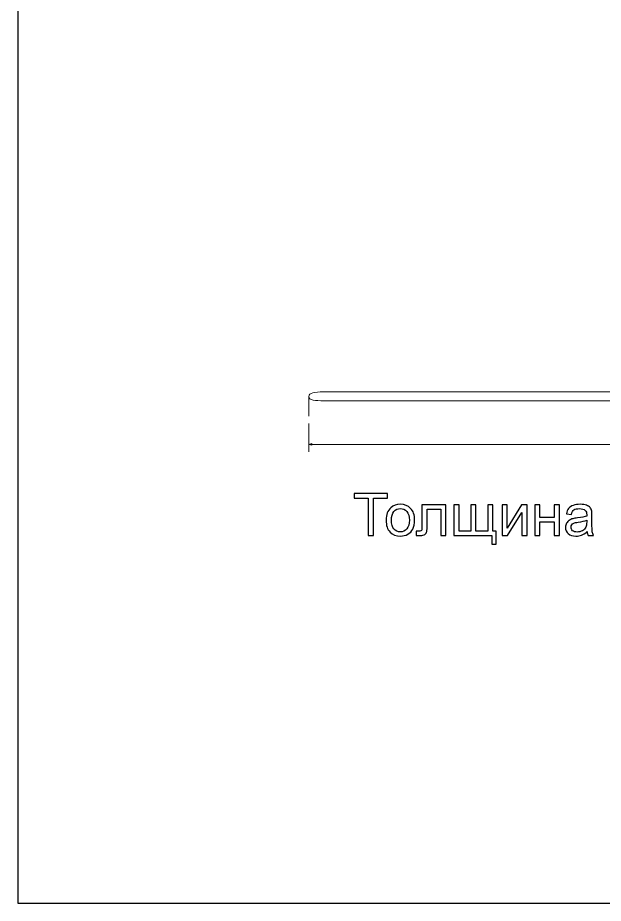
# Model space of a CAD drawing. Header units: centimetres. Extents: x -84 to 84, y -59 to 59.
# Drawn here: x -84.1 to -64.15, y -59.45 to -29.3 of the extents above; entities that cross this region are included whole.
import ezdxf

# ---------------------------------------------------------------- set-up
doc = ezdxf.new("R2010")
doc.units = ezdxf.units.CM
doc.header["$MEASUREMENT"] = 0
doc.layers.add('layer 1', color=7, linetype='Continuous')

msp = doc.modelspace()

# ---------------------------------------------------------------- linework, layer by layer
at = {"layer": 'layer 1', "color": 250}
msp.add_lwpolyline([(-84.1, -59.44999), (84.1, -59.44999), (84.1, 59.44999), (-84.1, 59.44999), (-84.1, -59.44999)], close=True, dxfattribs=at)
at = {"layer": 'layer 1', "color": 250, "lineweight": 20}
msp.add_open_spline([(69.88936, -40.77984), (70.99289, -39.2587), (71.50885, -38.55168), (72.613, -37.02968), (72.613, -37.02968), (72.77094, -36.81196), (72.89012, -36.79535), (72.94823, -36.83316), (72.94823, -36.83316), (73.01214, -36.88393), (73.00004, -37.00706), (72.85093, -37.2126), (72.85093, -37.2126), (72.85093, -37.2126), (70.13043, -40.95844), (70.13043, -40.95844), (70.13043, -40.95844), (70.13043, -40.95844), (70.12801, -40.95668), (70.12801, -40.95668), (70.12801, -40.95668), (69.49025, -41.81527), (68.50593, -42.36796), (67.31672, -42.34152), (67.31672, -42.34152), (67.31672, -42.34152), (-73.66862, -42.34152), (-73.66862, -42.34152), (-73.66862, -42.34152), (-73.95708, -42.34152), (-74.18329, -42.32763), (-74.18329, -42.20146), (-74.18329, -42.20146), (-74.18329, -42.06525), (-73.97313, -42.0411), (-73.69688, -42.0411), (-73.69688, -42.0411), (-73.69688, -42.0411), (67.31672, -42.0411), (67.31672, -42.0411), (67.31672, -42.0411), (67.31672, -42.0411), (67.3846, -42.03998), (67.3846, -42.03998), (67.3846, -42.03998), (68.50203, -42.02154), (69.27938, -41.5315), (69.883, -40.77522), (69.883, -40.77522), (69.883, -40.77522), (69.88936, -40.77984), (69.88936, -40.77984)], degree=3, knots=[0, 0, 0, 0, 0.07142857, 0.07142857, 0.07142857, 0.07142857, 0.14285714, 0.14285714, 0.14285714, 0.14285714, 0.21428571, 0.21428571, 0.21428571, 0.21428571, 0.28571429, 0.28571429, 0.28571429, 0.28571429, 0.35714286, 0.35714286, 0.35714286, 0.35714286, 0.42857143, 0.42857143, 0.42857143, 0.42857143, 0.5, 0.5, 0.5, 0.5, 0.57142857, 0.57142857, 0.57142857, 0.57142857, 0.64285714, 0.64285714, 0.64285714, 0.64285714, 0.71428571, 0.71428571, 0.71428571, 0.71428571, 0.78571429, 0.78571429, 0.78571429, 0.78571429, 0.85714286, 0.85714286, 0.85714286, 0.85714286, 1, 1, 1, 1], dxfattribs=at)
at = {"layer": 'layer 1', "color": 155, "lineweight": 9}
for points in [[(-74.18329, -42.20146), (-74.18329, -42.20146), (-74.18329, -42.86898), (-74.18329, -42.86898)], [(-74.18329, -43.11898), (-74.18329, -43.11898), (-74.18329, -44.07909), (-74.18329, -44.07909)], [(-74.18329, -43.82909), (-74.18329, -43.82909), (-5.4004, -43.82909), (-5.4004, -43.82909)]]:
    msp.add_open_spline(points, degree=3, dxfattribs=at)
at = {"layer": 'layer 1', "color": 9, "lineweight": 20}
msp.add_open_spline([(-73.69688, -42.0411), (-73.69688, -42.0411), (67.31671, -42.0411), (67.31671, -42.0411), (67.31671, -42.0411), (67.31671, -42.0411), (67.31671, -42.34152), (67.31671, -42.34152), (67.31671, -42.34152), (67.31671, -42.34152), (-73.66862, -42.34152), (-73.66862, -42.34152), (-73.66862, -42.34152), (-73.95707, -42.34152), (-74.18328, -42.32763), (-74.18328, -42.20146), (-74.18328, -42.20146), (-74.18328, -42.06525), (-73.97313, -42.0411), (-73.69688, -42.0411)], degree=3, knots=[0, 0, 0, 0, 0.16666667, 0.16666667, 0.16666667, 0.16666667, 0.33333333, 0.33333333, 0.33333333, 0.33333333, 0.5, 0.5, 0.5, 0.5, 0.66666667, 0.66666667, 0.66666667, 0.66666667, 1, 1, 1, 1], dxfattribs=at)
at = {"layer": 'layer 1', "color": 155, "lineweight": 9}
msp.add_open_spline([(-74.08169, -43.85631), (-74.08169, -43.85631), (-74.18329, -43.82909), (-74.18329, -43.82909), (-74.18329, -43.82909), (-74.18329, -43.82909), (-74.08169, -43.80186), (-74.08169, -43.80186), (-74.08169, -43.80186), (-74.08169, -43.80186), (-74.08169, -43.85631), (-74.08169, -43.85631)], degree=3, knots=[0, 0, 0, 0, 0.25, 0.25, 0.25, 0.25, 0.5, 0.5, 0.5, 0.5, 1, 1, 1, 1], dxfattribs=at)
at = {"layer": 'layer 1', "color": 250}
for points, knots in [([(-72.161, -46.92855), (-72.161, -46.92855), (-72.161, -45.66376), (-72.161, -45.66376), (-72.161, -45.66376), (-72.161, -45.66376), (-72.63329, -45.66376), (-72.63329, -45.66376), (-72.63329, -45.66376), (-72.63329, -45.66376), (-72.63329, -45.49565), (-72.63329, -45.49565), (-72.63329, -45.49565), (-72.63329, -45.49565), (-71.49858, -45.49565), (-71.49858, -45.49565), (-71.49858, -45.49565), (-71.49858, -45.49565), (-71.49858, -45.66376), (-71.49858, -45.66376), (-71.49858, -45.66376), (-71.49858, -45.66376), (-71.97088, -45.66376), (-71.97088, -45.66376), (-71.97088, -45.66376), (-71.97088, -45.66376), (-71.97088, -46.92855), (-71.97088, -46.92855), (-71.97088, -46.92855), (-71.97088, -46.92855), (-72.161, -46.92855), (-72.161, -46.92855)], [0, 0, 0, 0, 0.11111111, 0.11111111, 0.11111111, 0.11111111, 0.22222222, 0.22222222, 0.22222222, 0.22222222, 0.33333333, 0.33333333, 0.33333333, 0.33333333, 0.44444444, 0.44444444, 0.44444444, 0.44444444, 0.55555556, 0.55555556, 0.55555556, 0.55555556, 0.66666667, 0.66666667, 0.66666667, 0.66666667, 0.77777778, 0.77777778, 0.77777778, 0.77777778, 1, 1, 1, 1]), ([(-71.54728, -46.40923), (-71.54728, -46.21744), (-71.49391, -46.07535), (-71.38685, -45.98296), (-71.38685, -45.98296), (-71.29779, -45.90624), (-71.18872, -45.86789), (-71.06031, -45.86789), (-71.06031, -45.86789), (-70.91789, -45.86789), (-70.80115, -45.91458), (-70.71042, -46.00797), (-70.71042, -46.00797), (-70.62003, -46.10103), (-70.57467, -46.23011), (-70.57467, -46.39455), (-70.57467, -46.39455), (-70.57467, -46.52797), (-70.59468, -46.6327), (-70.63471, -46.70908), (-70.63471, -46.70908), (-70.67473, -46.78546), (-70.7331, -46.84483), (-70.80982, -46.88719), (-70.80982, -46.88719), (-70.8862, -46.92955), (-70.96992, -46.95056), (-71.06031, -46.95056), (-71.06031, -46.95056), (-71.20573, -46.95056), (-71.32314, -46.9042), (-71.41286, -46.81114), (-71.41286, -46.81114), (-71.50258, -46.71809), (-71.54728, -46.584), (-71.54728, -46.40923)], [0, 0, 0, 0, 0.1, 0.1, 0.1, 0.1, 0.2, 0.2, 0.2, 0.2, 0.3, 0.3, 0.3, 0.3, 0.4, 0.4, 0.4, 0.4, 0.5, 0.5, 0.5, 0.5, 0.6, 0.6, 0.6, 0.6, 0.7, 0.7, 0.7, 0.7, 0.8, 0.8, 0.8, 0.8, 1, 1, 1, 1]), ([(-71.36717, -46.40956), (-71.36717, -46.54231), (-71.33815, -46.6417), (-71.28011, -46.70741), (-71.28011, -46.70741), (-71.22174, -46.77345), (-71.1487, -46.80647), (-71.06031, -46.80647), (-71.06031, -46.80647), (-70.97292, -46.80647), (-70.90021, -46.77345), (-70.84184, -46.70708), (-70.84184, -46.70708), (-70.7838, -46.6407), (-70.75478, -46.53964), (-70.75478, -46.40389), (-70.75478, -46.40389), (-70.75478, -46.27581), (-70.78414, -46.17875), (-70.84251, -46.11304), (-70.84251, -46.11304), (-70.90087, -46.047), (-70.97359, -46.01398), (-71.06031, -46.01398), (-71.06031, -46.01398), (-71.1487, -46.01398), (-71.22174, -46.04667), (-71.28011, -46.11237), (-71.28011, -46.11237), (-71.33815, -46.17808), (-71.36717, -46.27714), (-71.36717, -46.40956)], [0, 0, 0, 0, 0.11111111, 0.11111111, 0.11111111, 0.11111111, 0.22222222, 0.22222222, 0.22222222, 0.22222222, 0.33333333, 0.33333333, 0.33333333, 0.33333333, 0.44444444, 0.44444444, 0.44444444, 0.44444444, 0.55555556, 0.55555556, 0.55555556, 0.55555556, 0.66666667, 0.66666667, 0.66666667, 0.66666667, 0.77777778, 0.77777778, 0.77777778, 0.77777778, 1, 1, 1, 1]), ([(-70.32618, -45.8899), (-70.32618, -45.8899), (-69.50767, -45.8899), (-69.50767, -45.8899), (-69.50767, -45.8899), (-69.50767, -45.8899), (-69.50767, -46.92755), (-69.50767, -46.92755), (-69.50767, -46.92755), (-69.50767, -46.92755), (-69.68378, -46.92755), (-69.68378, -46.92755), (-69.68378, -46.92755), (-69.68378, -46.92755), (-69.68378, -46.03599), (-69.68378, -46.03599), (-69.68378, -46.03599), (-69.68378, -46.03599), (-70.15007, -46.03599), (-70.15007, -46.03599), (-70.15007, -46.03599), (-70.15007, -46.03599), (-70.15007, -46.55265), (-70.15007, -46.55265), (-70.15007, -46.55265), (-70.15007, -46.67306), (-70.15408, -46.75244), (-70.16175, -46.79113), (-70.16175, -46.79113), (-70.16975, -46.82949), (-70.1911, -46.86284), (-70.22612, -46.89153), (-70.22612, -46.89153), (-70.26148, -46.92021), (-70.31217, -46.93455), (-70.37855, -46.93455), (-70.37855, -46.93455), (-70.41958, -46.93455), (-70.46694, -46.93189), (-70.5203, -46.92688), (-70.5203, -46.92688), (-70.5203, -46.92688), (-70.5203, -46.78046), (-70.5203, -46.78046), (-70.5203, -46.78046), (-70.5203, -46.78046), (-70.44326, -46.78046), (-70.44326, -46.78046), (-70.44326, -46.78046), (-70.4069, -46.78046), (-70.38088, -46.77679), (-70.36521, -46.76912), (-70.36521, -46.76912), (-70.34953, -46.76178), (-70.33919, -46.74977), (-70.33386, -46.73343), (-70.33386, -46.73343), (-70.32885, -46.71708), (-70.32618, -46.66405), (-70.32618, -46.57433), (-70.32618, -46.57433), (-70.32618, -46.57433), (-70.32618, -45.8899), (-70.32618, -45.8899)], [0, 0, 0, 0, 0.05882353, 0.05882353, 0.05882353, 0.05882353, 0.11764706, 0.11764706, 0.11764706, 0.11764706, 0.17647059, 0.17647059, 0.17647059, 0.17647059, 0.23529412, 0.23529412, 0.23529412, 0.23529412, 0.29411765, 0.29411765, 0.29411765, 0.29411765, 0.35294118, 0.35294118, 0.35294118, 0.35294118, 0.41176471, 0.41176471, 0.41176471, 0.41176471, 0.47058824, 0.47058824, 0.47058824, 0.47058824, 0.52941176, 0.52941176, 0.52941176, 0.52941176, 0.58823529, 0.58823529, 0.58823529, 0.58823529, 0.64705882, 0.64705882, 0.64705882, 0.64705882, 0.70588235, 0.70588235, 0.70588235, 0.70588235, 0.76470588, 0.76470588, 0.76470588, 0.76470588, 0.82352941, 0.82352941, 0.82352941, 0.82352941, 0.88235294, 0.88235294, 0.88235294, 0.88235294, 1, 1, 1, 1]), ([(-69.2385, -45.8899), (-69.2385, -45.8899), (-69.06239, -45.8899), (-69.06239, -45.8899), (-69.06239, -45.8899), (-69.06239, -45.8899), (-69.06239, -46.78446), (-69.06239, -46.78446), (-69.06239, -46.78446), (-69.06239, -46.78446), (-68.66214, -46.78446), (-68.66214, -46.78446), (-68.66214, -46.78446), (-68.66214, -46.78446), (-68.66214, -45.8899), (-68.66214, -45.8899), (-68.66214, -45.8899), (-68.66214, -45.8899), (-68.48603, -45.8899), (-68.48603, -45.8899), (-68.48603, -45.8899), (-68.48603, -45.8899), (-68.48603, -46.78446), (-68.48603, -46.78446), (-68.48603, -46.78446), (-68.48603, -46.78446), (-68.08578, -46.78446), (-68.08578, -46.78446), (-68.08578, -46.78446), (-68.08578, -46.78446), (-68.08578, -45.8899), (-68.08578, -45.8899), (-68.08578, -45.8899), (-68.08578, -45.8899), (-67.90967, -45.8899), (-67.90967, -45.8899), (-67.90967, -45.8899), (-67.90967, -45.8899), (-67.90967, -46.78446), (-67.90967, -46.78446), (-67.90967, -46.78446), (-67.90967, -46.78446), (-67.7936, -46.78446), (-67.7936, -46.78446), (-67.7936, -46.78446), (-67.7936, -46.78446), (-67.7936, -47.22273), (-67.7936, -47.22273), (-67.7936, -47.22273), (-67.7936, -47.22273), (-67.93969, -47.22273), (-67.93969, -47.22273), (-67.93969, -47.22273), (-67.93969, -47.22273), (-67.93969, -46.92855), (-67.93969, -46.92855), (-67.93969, -46.92855), (-67.93969, -46.92855), (-69.2385, -46.92855), (-69.2385, -46.92855), (-69.2385, -46.92855), (-69.2385, -46.92855), (-69.2385, -45.8899), (-69.2385, -45.8899)], [0, 0, 0, 0, 0.05882353, 0.05882353, 0.05882353, 0.05882353, 0.11764706, 0.11764706, 0.11764706, 0.11764706, 0.17647059, 0.17647059, 0.17647059, 0.17647059, 0.23529412, 0.23529412, 0.23529412, 0.23529412, 0.29411765, 0.29411765, 0.29411765, 0.29411765, 0.35294118, 0.35294118, 0.35294118, 0.35294118, 0.41176471, 0.41176471, 0.41176471, 0.41176471, 0.47058824, 0.47058824, 0.47058824, 0.47058824, 0.52941176, 0.52941176, 0.52941176, 0.52941176, 0.58823529, 0.58823529, 0.58823529, 0.58823529, 0.64705882, 0.64705882, 0.64705882, 0.64705882, 0.70588235, 0.70588235, 0.70588235, 0.70588235, 0.76470588, 0.76470588, 0.76470588, 0.76470588, 0.82352941, 0.82352941, 0.82352941, 0.82352941, 0.88235294, 0.88235294, 0.88235294, 0.88235294, 1, 1, 1, 1]), ([(-67.59781, -45.8899), (-67.59781, -45.8899), (-67.4217, -45.8899), (-67.4217, -45.8899), (-67.4217, -45.8899), (-67.4217, -45.8899), (-67.4217, -46.68206), (-67.4217, -46.68206), (-67.4217, -46.68206), (-67.4217, -46.68206), (-66.93239, -45.8899), (-66.93239, -45.8899), (-66.93239, -45.8899), (-66.93239, -45.8899), (-66.74327, -45.8899), (-66.74327, -45.8899), (-66.74327, -45.8899), (-66.74327, -45.8899), (-66.74327, -46.92855), (-66.74327, -46.92855), (-66.74327, -46.92855), (-66.74327, -46.92855), (-66.91938, -46.92855), (-66.91938, -46.92855), (-66.91938, -46.92855), (-66.91938, -46.92855), (-66.91938, -46.14139), (-66.91938, -46.14139), (-66.91938, -46.14139), (-66.91938, -46.14139), (-67.40802, -46.92855), (-67.40802, -46.92855), (-67.40802, -46.92855), (-67.40802, -46.92855), (-67.59781, -46.92855), (-67.59781, -46.92855), (-67.59781, -46.92855), (-67.59781, -46.92855), (-67.59781, -45.8899), (-67.59781, -45.8899)], [0, 0, 0, 0, 0.09090909, 0.09090909, 0.09090909, 0.09090909, 0.18181818, 0.18181818, 0.18181818, 0.18181818, 0.27272727, 0.27272727, 0.27272727, 0.27272727, 0.36363636, 0.36363636, 0.36363636, 0.36363636, 0.45454545, 0.45454545, 0.45454545, 0.45454545, 0.54545455, 0.54545455, 0.54545455, 0.54545455, 0.63636364, 0.63636364, 0.63636364, 0.63636364, 0.72727273, 0.72727273, 0.72727273, 0.72727273, 0.81818182, 0.81818182, 0.81818182, 0.81818182, 1, 1, 1, 1]), ([(-66.47978, -45.8899), (-66.47978, -45.8899), (-66.30367, -45.8899), (-66.30367, -45.8899), (-66.30367, -45.8899), (-66.30367, -45.8899), (-66.30367, -46.32217), (-66.30367, -46.32217), (-66.30367, -46.32217), (-66.30367, -46.32217), (-65.81536, -46.32217), (-65.81536, -46.32217), (-65.81536, -46.32217), (-65.81536, -46.32217), (-65.81536, -45.8899), (-65.81536, -45.8899), (-65.81536, -45.8899), (-65.81536, -45.8899), (-65.63925, -45.8899), (-65.63925, -45.8899), (-65.63925, -45.8899), (-65.63925, -45.8899), (-65.63925, -46.92855), (-65.63925, -46.92855), (-65.63925, -46.92855), (-65.63925, -46.92855), (-65.81536, -46.92855), (-65.81536, -46.92855), (-65.81536, -46.92855), (-65.81536, -46.92855), (-65.81536, -46.46826), (-65.81536, -46.46826), (-65.81536, -46.46826), (-65.81536, -46.46826), (-66.30367, -46.46826), (-66.30367, -46.46826), (-66.30367, -46.46826), (-66.30367, -46.46826), (-66.30367, -46.92855), (-66.30367, -46.92855), (-66.30367, -46.92855), (-66.30367, -46.92855), (-66.47978, -46.92855), (-66.47978, -46.92855), (-66.47978, -46.92855), (-66.47978, -46.92855), (-66.47978, -45.8899), (-66.47978, -45.8899)], [0, 0, 0, 0, 0.07692308, 0.07692308, 0.07692308, 0.07692308, 0.15384615, 0.15384615, 0.15384615, 0.15384615, 0.23076923, 0.23076923, 0.23076923, 0.23076923, 0.30769231, 0.30769231, 0.30769231, 0.30769231, 0.38461538, 0.38461538, 0.38461538, 0.38461538, 0.46153846, 0.46153846, 0.46153846, 0.46153846, 0.53846154, 0.53846154, 0.53846154, 0.53846154, 0.61538462, 0.61538462, 0.61538462, 0.61538462, 0.69230769, 0.69230769, 0.69230769, 0.69230769, 0.76923077, 0.76923077, 0.76923077, 0.76923077, 0.84615385, 0.84615385, 0.84615385, 0.84615385, 1, 1, 1, 1]), ([(-64.69633, -46.79847), (-64.76171, -46.85417), (-64.82475, -46.89319), (-64.88512, -46.91621), (-64.88512, -46.91621), (-64.94549, -46.93922), (-65.0102, -46.95056), (-65.07957, -46.95056), (-65.07957, -46.95056), (-65.19364, -46.95056), (-65.28137, -46.92288), (-65.34274, -46.86718), (-65.34274, -46.86718), (-65.40411, -46.81181), (-65.43479, -46.74077), (-65.43479, -46.65438), (-65.43479, -46.65438), (-65.43479, -46.60368), (-65.42312, -46.55732), (-65.40011, -46.51529), (-65.40011, -46.51529), (-65.37676, -46.47327), (-65.34641, -46.43991), (-65.30905, -46.41456), (-65.30905, -46.41456), (-65.27136, -46.38921), (-65.22933, -46.36987), (-65.1823, -46.35686), (-65.1823, -46.35686), (-65.14762, -46.34785), (-65.09525, -46.33918), (-65.02554, -46.33051), (-65.02554, -46.33051), (-64.88345, -46.31383), (-64.77838, -46.29349), (-64.71134, -46.27014), (-64.71134, -46.27014), (-64.71068, -46.24612), (-64.71034, -46.23078), (-64.71034, -46.22444), (-64.71034, -46.22444), (-64.71034, -46.15307), (-64.72702, -46.1027), (-64.76037, -46.07335), (-64.76037, -46.07335), (-64.8054, -46.03366), (-64.87244, -46.01398), (-64.96117, -46.01398), (-64.96117, -46.01398), (-65.04422, -46.01398), (-65.10559, -46.02865), (-65.14495, -46.05767), (-65.14495, -46.05767), (-65.18464, -46.08669), (-65.21366, -46.13806), (-65.23267, -46.2121), (-65.23267, -46.2121), (-65.23267, -46.2121), (-65.40478, -46.18809), (-65.40478, -46.18809), (-65.40478, -46.18809), (-65.3891, -46.11437), (-65.36342, -46.05467), (-65.32739, -46.00931), (-65.32739, -46.00931), (-65.29137, -45.96395), (-65.23934, -45.92926), (-65.1713, -45.90458), (-65.1713, -45.90458), (-65.10359, -45.88023), (-65.02454, -45.86789), (-64.93515, -45.86789), (-64.93515, -45.86789), (-64.84643, -45.86789), (-64.77405, -45.87823), (-64.71835, -45.89924), (-64.71835, -45.89924), (-64.66298, -45.92025), (-64.62195, -45.94627), (-64.59594, -45.97796), (-64.59594, -45.97796), (-64.56992, -46.00964), (-64.55158, -46.04967), (-64.5409, -46.09803), (-64.5409, -46.09803), (-64.53523, -46.12805), (-64.53223, -46.18208), (-64.53223, -46.2598), (-64.53223, -46.2598), (-64.53223, -46.2598), (-64.53223, -46.49328), (-64.53223, -46.49328), (-64.53223, -46.49328), (-64.53223, -46.65638), (-64.52856, -46.75944), (-64.52122, -46.80314), (-64.52122, -46.80314), (-64.51422, -46.84683), (-64.49954, -46.88852), (-64.4782, -46.92855), (-64.4782, -46.92855), (-64.4782, -46.92855), (-64.66231, -46.92855), (-64.66231, -46.92855), (-64.66231, -46.92855), (-64.67999, -46.89153), (-64.69133, -46.84817), (-64.69633, -46.79847)], [0, 0, 0, 0, 0.03571429, 0.03571429, 0.03571429, 0.03571429, 0.07142857, 0.07142857, 0.07142857, 0.07142857, 0.10714286, 0.10714286, 0.10714286, 0.10714286, 0.14285714, 0.14285714, 0.14285714, 0.14285714, 0.17857143, 0.17857143, 0.17857143, 0.17857143, 0.21428571, 0.21428571, 0.21428571, 0.21428571, 0.25, 0.25, 0.25, 0.25, 0.28571429, 0.28571429, 0.28571429, 0.28571429, 0.32142857, 0.32142857, 0.32142857, 0.32142857, 0.35714286, 0.35714286, 0.35714286, 0.35714286, 0.39285714, 0.39285714, 0.39285714, 0.39285714, 0.42857143, 0.42857143, 0.42857143, 0.42857143, 0.46428571, 0.46428571, 0.46428571, 0.46428571, 0.5, 0.5, 0.5, 0.5, 0.53571429, 0.53571429, 0.53571429, 0.53571429, 0.57142857, 0.57142857, 0.57142857, 0.57142857, 0.60714286, 0.60714286, 0.60714286, 0.60714286, 0.64285714, 0.64285714, 0.64285714, 0.64285714, 0.67857143, 0.67857143, 0.67857143, 0.67857143, 0.71428571, 0.71428571, 0.71428571, 0.71428571, 0.75, 0.75, 0.75, 0.75, 0.78571429, 0.78571429, 0.78571429, 0.78571429, 0.82142857, 0.82142857, 0.82142857, 0.82142857, 0.85714286, 0.85714286, 0.85714286, 0.85714286, 0.89285714, 0.89285714, 0.89285714, 0.89285714, 0.92857143, 0.92857143, 0.92857143, 0.92857143, 1, 1, 1, 1]), ([(-64.71034, -46.40822), (-64.77438, -46.43424), (-64.87044, -46.45625), (-64.99852, -46.47427), (-64.99852, -46.47427), (-65.07123, -46.48461), (-65.1226, -46.49628), (-65.15262, -46.50929), (-65.15262, -46.50929), (-65.18264, -46.5223), (-65.20565, -46.54131), (-65.222, -46.56599), (-65.222, -46.56599), (-65.23834, -46.59101), (-65.24668, -46.61869), (-65.24668, -46.64938), (-65.24668, -46.64938), (-65.24668, -46.69574), (-65.229, -46.73476), (-65.19331, -46.76578), (-65.19331, -46.76578), (-65.15762, -46.7968), (-65.10559, -46.81248), (-65.03721, -46.81248), (-65.03721, -46.81248), (-64.9695, -46.81248), (-64.90913, -46.7978), (-64.8561, -46.76812), (-64.8561, -46.76812), (-64.8034, -46.73876), (-64.76438, -46.69841), (-64.73969, -46.64737), (-64.73969, -46.64737), (-64.72068, -46.60768), (-64.71134, -46.54931), (-64.71134, -46.47226), (-64.71134, -46.47226), (-64.71134, -46.47226), (-64.71034, -46.40822), (-64.71034, -46.40822)], [0, 0, 0, 0, 0.09090909, 0.09090909, 0.09090909, 0.09090909, 0.18181818, 0.18181818, 0.18181818, 0.18181818, 0.27272727, 0.27272727, 0.27272727, 0.27272727, 0.36363636, 0.36363636, 0.36363636, 0.36363636, 0.45454545, 0.45454545, 0.45454545, 0.45454545, 0.54545455, 0.54545455, 0.54545455, 0.54545455, 0.63636364, 0.63636364, 0.63636364, 0.63636364, 0.72727273, 0.72727273, 0.72727273, 0.72727273, 0.81818182, 0.81818182, 0.81818182, 0.81818182, 1, 1, 1, 1])]:
    msp.add_open_spline(points, degree=3, knots=knots, dxfattribs=at)

doc.saveas('drawing.dxf')
